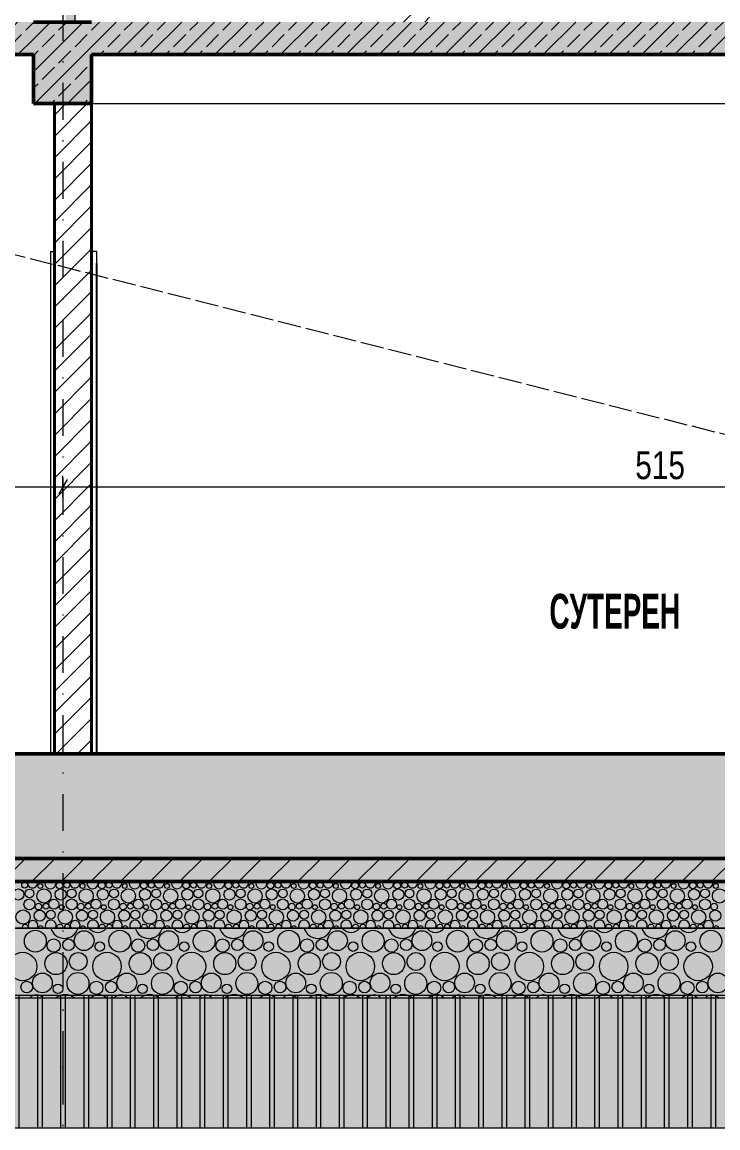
# Model space of a CAD drawing. Header units: millimetres. Extents: x -440 to 2671, y 0 to 297.
# Drawn here: x 164.4 to 224.3, y 64.1 to 159.3 of the extents above; entities that cross this region are included whole.
import ezdxf

# ---------------------------------------------------------------- set-up
doc = ezdxf.new("R2010")
doc.units = ezdxf.units.MM
doc.header["$MEASUREMENT"] = 0
doc.linetypes.add('- Осеви линии', pattern=[6.702778, 3.175, -1.763889, 0, -1.763889])
doc.linetypes.add('- Скирити линии', pattern=[2.45, 2, -0.45])
for name, color, linetype, lineweight, true_color in [('1', 7, 'Continuous', 13, 0x2b2b2b), ('104', 7, 'Continuous', 15, 0x3e3e3e), ('161', 7, 'Continuous', 15, 0x6a6a6a), ('168', 7, 'Continuous', 15, 0x5e5e5e), ('184', 7, 'Continuous', 0, 0xe8e8e8), ('19', 7, 'Continuous', 0, 0xe4e4e4), ('29', 7, 'Continuous', 50, 0x111111), ('4', 7, 'Continuous', 20, 0x3e3e3e), ('61', 7, 'Continuous', 20, 0x6a6a6a), ('65', 7, 'Continuous', 20, 0x4e4e4e), ('84', 7, 'Continuous', 20, 0x3e3e3e), ('85', 7, 'Continuous', 20, 0x404040), ('87', 7, 'Continuous', 20, 0x6a6a6a), ('88', 7, 'Continuous', 20, 0x5e5e5e)]:
    doc.layers.add(name, color=color, linetype=linetype, lineweight=lineweight, true_color=true_color)
for name, color, linetype, lineweight in [('101', 253, 'Continuous', 15), ('102', 254, 'Continuous', 15), ('164', 255, 'Continuous', 15), ('18', 9, 'Continuous', 15), ('21', 7, 'Continuous', 50), ('27', 7, 'Continuous', 40), ('7', 7, 'Continuous', 25)]:
    doc.layers.add(name, color=color, linetype=linetype, lineweight=lineweight)
doc.styles.add('GENERATED_STYLE_6', font='GOTHIC.TTF')
doc.styles.add('GENERATED_STYLE_7', font='GOTHICB.TTF')
pattern_1 = [(45, (-1043.7373, 159.275), (-1.4142136, 1.4142136), []), (45, (-1044.4444, 159.9821), (-1.4142136, 1.4142136), [1.5, -0.5])]
pattern_2 = [(45, (-1043.7373, 159.275), (-0.9192388, 0.9192388), [])]

# ---------------------------------------------------------------- blocks, each defined once
blk = doc.blocks.new('*X2')
at = {"layer": '101', "color": 253, "linetype": 'Continuous', "lineweight": 15}
for centre, radius in [((164.615, 84.978), 0.251), ((165.963, 84.901), 0.207), ((167.614, 84.942), 0.286), ((168.252, 84.978), 0.251), ((169.6, 84.901), 0.207), ((171.251, 84.942), 0.286), ((171.889, 84.978), 0.251), ((173.237, 84.901), 0.207), ((174.888, 84.942), 0.286), ((175.526, 84.978), 0.251), ((176.874, 84.901), 0.207), ((178.525, 84.942), 0.286), ((179.164, 84.978), 0.251), ((180.511, 84.901), 0.207), ((182.162, 84.942), 0.286), ((182.801, 84.978), 0.251), ((184.148, 84.901), 0.207), ((185.799, 84.942), 0.286), ((186.438, 84.978), 0.251), ((187.785, 84.901), 0.207), ((189.436, 84.942), 0.286), ((190.075, 84.978), 0.251), ((191.422, 84.901), 0.207), ((193.074, 84.942), 0.286), ((193.712, 84.978), 0.251), ((195.059, 84.901), 0.207), ((196.711, 84.942), 0.286), ((197.349, 84.978), 0.251), ((198.696, 84.901), 0.207), ((200.348, 84.942), 0.286), ((200.986, 84.978), 0.251), ((202.333, 84.901), 0.207), ((203.985, 84.942), 0.286), ((204.623, 84.978), 0.251), ((205.971, 84.901), 0.207), ((207.622, 84.942), 0.286), ((208.26, 84.978), 0.251), ((209.608, 84.901), 0.207), ((211.259, 84.942), 0.286), ((211.897, 84.978), 0.251), ((213.245, 84.901), 0.207), ((214.896, 84.942), 0.286), ((215.534, 84.978), 0.251), ((216.882, 84.901), 0.207), ((218.533, 84.942), 0.286), ((219.171, 84.978), 0.251), ((220.519, 84.901), 0.207), ((222.17, 84.942), 0.286), ((222.808, 84.978), 0.251), ((224.156, 84.901), 0.207), ((164.074, 84.169), 0.477), ((165.024, 83.314), 0.473), ((165.034, 84.257), 0.384), ((166.275, 84.044), 0.612), ((167.711, 84.169), 0.477), ((168.661, 83.314), 0.473), ((168.671, 84.257), 0.384), ((169.912, 84.044), 0.612), ((171.348, 84.169), 0.477), ((172.298, 83.314), 0.473), ((172.308, 84.257), 0.384), ((173.549, 84.044), 0.612), ((174.985, 84.169), 0.477), ((175.935, 83.314), 0.473), ((175.945, 84.257), 0.384), ((177.186, 84.044), 0.612), ((178.622, 84.169), 0.477), ((179.572, 83.314), 0.473), ((179.582, 84.257), 0.384), ((180.823, 84.044), 0.612), ((182.259, 84.169), 0.477), ((183.209, 83.314), 0.473), ((183.219, 84.257), 0.384), ((184.46, 84.044), 0.612), ((185.896, 84.169), 0.477), ((186.846, 83.314), 0.473), ((186.856, 84.257), 0.384), ((188.097, 84.044), 0.612), ((189.533, 84.169), 0.477), ((190.483, 83.314), 0.473), ((190.493, 84.257), 0.384), ((191.735, 84.044), 0.612), ((193.17, 84.169), 0.477), ((194.12, 83.314), 0.473), ((194.131, 84.257), 0.384), ((195.372, 84.044), 0.612), ((196.807, 84.169), 0.477), ((197.757, 83.314), 0.473), ((197.768, 84.257), 0.384), ((199.009, 84.044), 0.612), ((200.444, 84.169), 0.477), ((201.394, 83.314), 0.473), ((201.405, 84.257), 0.384), ((202.646, 84.044), 0.612), ((204.081, 84.169), 0.477), ((205.032, 83.314), 0.473), ((205.042, 84.257), 0.384), ((206.283, 84.044), 0.612), ((207.718, 84.169), 0.477), ((208.669, 83.314), 0.473), ((208.679, 84.257), 0.384), ((209.92, 84.044), 0.612), ((211.356, 84.169), 0.477), ((212.306, 83.314), 0.473), ((212.316, 84.257), 0.384), ((213.557, 84.044), 0.612), ((214.993, 84.169), 0.477), ((215.943, 83.314), 0.473), ((215.953, 84.257), 0.384), ((217.194, 84.044), 0.612), ((218.63, 84.169), 0.477), ((219.58, 83.314), 0.473), ((219.59, 84.257), 0.384), ((220.831, 84.044), 0.612), ((222.267, 84.169), 0.477), ((223.217, 83.314), 0.473), ((223.227, 84.257), 0.384), ((224.468, 84.044), 0.612), ((164.475, 82.224), 0.612), ((165.911, 82.349), 0.477), ((165.814, 83.122), 0.286), ((166.452, 83.158), 0.251), ((167.126, 83.335), 0.426), ((168.112, 82.224), 0.612), ((167.8, 83.081), 0.207), ((169.548, 82.349), 0.477), ((169.451, 83.122), 0.286), ((170.089, 83.158), 0.251), ((170.763, 83.335), 0.426), ((171.749, 82.224), 0.612), ((171.437, 83.081), 0.207), ((173.185, 82.349), 0.477), ((173.088, 83.122), 0.286), ((173.726, 83.158), 0.251), ((174.4, 83.335), 0.426), ((175.386, 82.224), 0.612), ((175.074, 83.081), 0.207), ((176.822, 82.349), 0.477), ((176.725, 83.122), 0.286), ((177.364, 83.158), 0.251), ((178.037, 83.335), 0.426), ((179.023, 82.224), 0.612), ((178.711, 83.081), 0.207), ((180.459, 82.349), 0.477), ((180.362, 83.122), 0.286), ((181.001, 83.158), 0.251), ((181.674, 83.335), 0.426), ((182.66, 82.224), 0.612), ((182.348, 83.081), 0.207), ((184.096, 82.349), 0.477), ((183.999, 83.122), 0.286), ((184.638, 83.158), 0.251), ((185.311, 83.335), 0.426), ((186.297, 82.224), 0.612), ((185.985, 83.081), 0.207), ((187.733, 82.349), 0.477), ((187.636, 83.122), 0.286), ((188.275, 83.158), 0.251), ((188.948, 83.335), 0.426), ((189.935, 82.224), 0.612), ((189.622, 83.081), 0.207), ((191.37, 82.349), 0.477), ((191.274, 83.122), 0.286), ((191.912, 83.158), 0.251), ((192.586, 83.335), 0.426), ((193.572, 82.224), 0.612), ((193.259, 83.081), 0.207), ((195.007, 82.349), 0.477), ((194.911, 83.122), 0.286), ((195.549, 83.158), 0.251), ((196.223, 83.335), 0.426), ((197.209, 82.224), 0.612), ((196.896, 83.081), 0.207), ((198.644, 82.349), 0.477), ((198.548, 83.122), 0.286), ((199.186, 83.158), 0.251), ((199.86, 83.335), 0.426), ((200.846, 82.224), 0.612), ((200.533, 83.081), 0.207), ((202.281, 82.349), 0.477), ((202.185, 83.122), 0.286), ((202.823, 83.158), 0.251), ((203.497, 83.335), 0.426), ((204.483, 82.224), 0.612), ((204.171, 83.081), 0.207), ((205.918, 82.349), 0.477), ((205.822, 83.122), 0.286), ((206.46, 83.158), 0.251), ((207.134, 83.335), 0.426), ((208.12, 82.224), 0.612), ((207.808, 83.081), 0.207), ((209.556, 82.349), 0.477), ((209.459, 83.122), 0.286), ((210.097, 83.158), 0.251), ((210.771, 83.335), 0.426), ((211.757, 82.224), 0.612), ((211.445, 83.081), 0.207), ((213.193, 82.349), 0.477), ((213.096, 83.122), 0.286), ((213.734, 83.158), 0.251), ((214.408, 83.335), 0.426), ((215.394, 82.224), 0.612), ((215.082, 83.081), 0.207), ((216.83, 82.349), 0.477), ((216.733, 83.122), 0.286), ((217.371, 83.158), 0.251), ((218.045, 83.335), 0.426), ((219.031, 82.224), 0.612), ((218.719, 83.081), 0.207), ((220.467, 82.349), 0.477), ((220.37, 83.122), 0.286), ((221.008, 83.158), 0.251), ((221.682, 83.335), 0.426), ((222.668, 82.224), 0.612), ((222.356, 83.081), 0.207), ((224.104, 82.349), 0.477), ((224.007, 83.122), 0.286), ((166.871, 82.437), 0.384), ((170.508, 82.437), 0.384), ((174.145, 82.437), 0.384), ((177.782, 82.437), 0.384), ((181.419, 82.437), 0.384), ((185.056, 82.437), 0.384), ((188.693, 82.437), 0.384), ((192.331, 82.437), 0.384), ((195.968, 82.437), 0.384), ((199.605, 82.437), 0.384), ((203.242, 82.437), 0.384), ((206.879, 82.437), 0.384), ((210.516, 82.437), 0.384), ((214.153, 82.437), 0.384), ((217.79, 82.437), 0.384), ((221.427, 82.437), 0.384)]:
    blk.add_circle(centre, radius, dxfattribs=at)
for centre, radius, start, end in [((164.438, 85.864), 0.612, 254.33377, 285.66623), ((165.289, 85.155), 0.426, 163.6472, 16.3528), ((166.824, 85.134), 0.473, 162.59898, 17.40102), ((168.075, 85.864), 0.612, 254.33377, 285.66623), ((168.926, 85.155), 0.426, 163.6472, 16.3528), ((170.461, 85.134), 0.473, 162.59898, 17.40102), ((171.712, 85.864), 0.612, 254.33377, 285.66623), ((172.563, 85.155), 0.426, 163.6472, 16.3528), ((174.098, 85.134), 0.473, 162.59898, 17.40102), ((175.349, 85.864), 0.612, 254.33377, 285.66623), ((176.2, 85.155), 0.426, 163.6472, 16.3528), ((177.735, 85.134), 0.473, 162.59898, 17.40102), ((178.986, 85.864), 0.612, 254.33377, 285.66623), ((179.837, 85.155), 0.426, 163.6472, 16.3528), ((181.372, 85.134), 0.473, 162.59898, 17.40102), ((182.623, 85.864), 0.612, 254.33377, 285.66623), ((183.474, 85.155), 0.426, 163.6472, 16.3528), ((185.009, 85.134), 0.473, 162.59898, 17.40102), ((186.26, 85.864), 0.612, 254.33377, 285.66623), ((187.111, 85.155), 0.426, 163.6472, 16.3528), ((188.646, 85.134), 0.473, 162.59898, 17.40102), ((189.897, 85.864), 0.612, 254.33377, 285.66623), ((190.748, 85.155), 0.426, 163.6472, 16.3528), ((192.283, 85.134), 0.473, 162.59898, 17.40102), ((193.535, 85.864), 0.612, 254.33377, 285.66623), ((194.386, 85.155), 0.426, 163.6472, 16.3528), ((195.92, 85.134), 0.473, 162.59898, 17.40102), ((197.172, 85.864), 0.612, 254.33377, 285.66623), ((198.023, 85.155), 0.426, 163.6472, 16.3528), ((199.557, 85.134), 0.473, 162.59898, 17.40102), ((200.809, 85.864), 0.612, 254.33377, 285.66623), ((201.66, 85.155), 0.426, 163.6472, 16.3528), ((203.194, 85.134), 0.473, 162.59898, 17.40102), ((204.446, 85.864), 0.612, 254.33377, 285.66623), ((205.297, 85.155), 0.426, 163.6472, 16.3528), ((206.832, 85.134), 0.473, 162.59898, 17.40102), ((208.083, 85.864), 0.612, 254.33377, 285.66623), ((208.934, 85.155), 0.426, 163.6472, 16.3528), ((210.469, 85.134), 0.473, 162.59898, 17.40102), ((211.72, 85.864), 0.612, 254.33377, 285.66623), ((212.571, 85.155), 0.426, 163.6472, 16.3528), ((214.106, 85.134), 0.473, 162.59898, 17.40102), ((215.357, 85.864), 0.612, 254.33377, 285.66623), ((216.208, 85.155), 0.426, 163.6472, 16.3528), ((217.743, 85.134), 0.473, 162.59898, 17.40102), ((218.994, 85.864), 0.612, 254.33377, 285.66623), ((219.845, 85.155), 0.426, 163.6472, 16.3528), ((221.38, 85.134), 0.473, 162.59898, 17.40102), ((222.631, 85.864), 0.612, 254.33377, 285.66623), ((223.482, 85.155), 0.426, 163.6472, 16.3528), ((165.326, 81.515), 0.426, 325.62131, 214.37869), ((166.861, 81.494), 0.473, 332.4801, 207.5199), ((168.963, 81.515), 0.426, 325.62131, 214.37869), ((170.498, 81.494), 0.473, 332.4801, 207.5199), ((172.6, 81.515), 0.426, 325.62131, 214.37869), ((174.135, 81.494), 0.473, 332.4801, 207.5199), ((176.237, 81.515), 0.426, 325.62131, 214.37869), ((177.772, 81.494), 0.473, 332.4801, 207.5199), ((179.874, 81.515), 0.426, 325.62131, 214.37869), ((181.409, 81.494), 0.473, 332.4801, 207.5199), ((183.511, 81.515), 0.426, 325.62131, 214.37869), ((185.046, 81.494), 0.473, 332.4801, 207.5199), ((187.148, 81.515), 0.426, 325.62131, 214.37869), ((188.683, 81.494), 0.473, 332.4801, 207.5199), ((190.786, 81.515), 0.426, 325.62131, 214.37869), ((192.32, 81.494), 0.473, 332.4801, 207.5199), ((194.423, 81.515), 0.426, 325.62131, 214.37869), ((195.957, 81.494), 0.473, 332.4801, 207.5199), ((198.06, 81.515), 0.426, 325.62131, 214.37869), ((199.594, 81.494), 0.473, 332.4801, 207.5199), ((201.697, 81.515), 0.426, 325.62131, 214.37869), ((203.232, 81.494), 0.473, 332.4801, 207.5199), ((205.334, 81.515), 0.426, 325.62131, 214.37869), ((206.869, 81.494), 0.473, 332.4801, 207.5199), ((208.971, 81.515), 0.426, 325.62131, 214.37869), ((210.506, 81.494), 0.473, 332.4801, 207.5199), ((212.608, 81.515), 0.426, 325.62131, 214.37869), ((214.143, 81.494), 0.473, 332.4801, 207.5199), ((216.245, 81.515), 0.426, 325.62131, 214.37869), ((217.78, 81.494), 0.473, 332.4801, 207.5199), ((219.882, 81.515), 0.426, 325.62131, 214.37869), ((221.417, 81.494), 0.473, 332.4801, 207.5199), ((223.519, 81.515), 0.426, 325.62131, 214.37869), ((164.652, 81.338), 0.251, 345.45425, 194.54575), ((166, 81.261), 0.207, 3.86586, 176.13414), ((167.651, 81.303), 0.286, 354.47725, 185.52275), ((168.289, 81.338), 0.251, 345.45425, 194.54575), ((169.637, 81.261), 0.207, 3.86586, 176.13414), ((171.288, 81.303), 0.286, 354.47725, 185.52275), ((171.926, 81.338), 0.251, 345.45425, 194.54575), ((173.274, 81.261), 0.207, 3.86586, 176.13414), ((174.925, 81.303), 0.286, 354.47725, 185.52275), ((175.564, 81.338), 0.251, 345.45425, 194.54575), ((176.911, 81.261), 0.207, 3.86586, 176.13414), ((178.562, 81.303), 0.286, 354.47725, 185.52275), ((179.201, 81.338), 0.251, 345.45425, 194.54575), ((180.548, 81.261), 0.207, 3.86586, 176.13414), ((182.199, 81.303), 0.286, 354.47725, 185.52275), ((182.838, 81.338), 0.251, 345.45425, 194.54575), ((184.185, 81.261), 0.207, 3.86586, 176.13414), ((185.836, 81.303), 0.286, 354.47725, 185.52275), ((186.475, 81.338), 0.251, 345.45425, 194.54575), ((187.822, 81.261), 0.207, 3.86586, 176.13414), ((189.474, 81.303), 0.286, 354.47725, 185.52275), ((190.112, 81.338), 0.251, 345.45425, 194.54575), ((191.459, 81.261), 0.207, 3.86586, 176.13414), ((193.111, 81.303), 0.286, 354.47725, 185.52275), ((193.749, 81.338), 0.251, 345.45425, 194.54575), ((195.096, 81.261), 0.207, 3.86586, 176.13414), ((196.748, 81.303), 0.286, 354.47725, 185.52275), ((197.386, 81.338), 0.251, 345.45425, 194.54575), ((198.733, 81.261), 0.207, 3.86586, 176.13414), ((200.385, 81.303), 0.286, 354.47725, 185.52275), ((201.023, 81.338), 0.251, 345.45425, 194.54575), ((202.371, 81.261), 0.207, 3.86586, 176.13414), ((204.022, 81.303), 0.286, 354.47725, 185.52275), ((204.66, 81.338), 0.251, 345.45425, 194.54575), ((206.008, 81.261), 0.207, 3.86586, 176.13414), ((207.659, 81.303), 0.286, 354.47725, 185.52275), ((208.297, 81.338), 0.251, 345.45425, 194.54575), ((209.645, 81.261), 0.207, 3.86586, 176.13414), ((211.296, 81.303), 0.286, 354.47725, 185.52275), ((211.934, 81.338), 0.251, 345.45425, 194.54575), ((213.282, 81.261), 0.207, 3.86586, 176.13414), ((214.933, 81.303), 0.286, 354.47725, 185.52275), ((215.571, 81.338), 0.251, 345.45425, 194.54575), ((216.919, 81.261), 0.207, 3.86586, 176.13414), ((218.57, 81.303), 0.286, 354.47725, 185.52275), ((219.208, 81.338), 0.251, 345.45425, 194.54575), ((220.556, 81.261), 0.207, 3.86586, 176.13414), ((222.207, 81.303), 0.286, 354.47725, 185.52275), ((222.845, 81.338), 0.251, 345.45425, 194.54575), ((224.193, 81.261), 0.207, 3.86586, 176.13414)]:
    blk.add_arc(centre, radius, start, end, dxfattribs=at)
blk = doc.blocks.new('*X3')
at = {"layer": '101', "color": 253, "linetype": 'Continuous', "lineweight": 15}
for centre, radius in [((165.534, 80.151), 0.946), ((169.738, 80.194), 0.851), ((172.808, 80.151), 0.946), ((177.013, 80.194), 0.851), ((180.082, 80.151), 0.946), ((184.287, 80.194), 0.851), ((187.356, 80.151), 0.946), ((191.561, 80.194), 0.851), ((194.63, 80.151), 0.946), ((198.835, 80.194), 0.851), ((201.905, 80.151), 0.946), ((206.109, 80.194), 0.851), ((209.179, 80.151), 0.946), ((213.383, 80.194), 0.851), ((216.453, 80.151), 0.946), ((220.658, 80.194), 0.851), ((223.727, 80.151), 0.946), ((167.114, 79.768), 0.572), ((168.391, 79.839), 0.501), ((171.086, 79.686), 0.414), ((174.389, 79.768), 0.572), ((175.665, 79.839), 0.501), ((178.36, 79.686), 0.414), ((181.663, 79.768), 0.572), ((182.939, 79.839), 0.501), ((185.634, 79.686), 0.414), ((188.937, 79.768), 0.572), ((190.213, 79.839), 0.501), ((192.908, 79.686), 0.414), ((196.211, 79.768), 0.572), ((197.488, 79.839), 0.501), ((200.183, 79.686), 0.414), ((203.485, 79.768), 0.572), ((204.762, 79.839), 0.501), ((207.457, 79.686), 0.414), ((210.759, 79.768), 0.572), ((212.036, 79.839), 0.501), ((214.731, 79.686), 0.414), ((218.034, 79.768), 0.572), ((219.31, 79.839), 0.501), ((222.005, 79.686), 0.414), ((164.436, 77.972), 1.224), ((167.308, 78.222), 0.954), ((169.228, 78.398), 0.767), ((171.711, 77.972), 1.224), ((174.582, 78.222), 0.954), ((176.503, 78.398), 0.767), ((178.985, 77.972), 1.224), ((181.856, 78.222), 0.954), ((183.777, 78.398), 0.767), ((186.259, 77.972), 1.224), ((189.13, 78.222), 0.954), ((191.051, 78.398), 0.767), ((193.533, 77.972), 1.224), ((196.404, 78.222), 0.954), ((198.325, 78.398), 0.767), ((200.807, 77.972), 1.224), ((203.678, 78.222), 0.954), ((205.599, 78.398), 0.767), ((208.081, 77.972), 1.224), ((210.953, 78.222), 0.954), ((212.873, 78.398), 0.767), ((215.355, 77.972), 1.224), ((218.227, 78.222), 0.954), ((220.147, 78.398), 0.767), ((222.63, 77.972), 1.224), ((166.138, 76.554), 0.851), ((169.208, 76.511), 0.946), ((173.413, 76.554), 0.851), ((176.482, 76.511), 0.946), ((180.687, 76.554), 0.851), ((183.756, 76.511), 0.946), ((187.961, 76.554), 0.851), ((191.03, 76.511), 0.946), ((195.235, 76.554), 0.851), ((198.305, 76.511), 0.946), ((202.509, 76.554), 0.851), ((205.579, 76.511), 0.946), ((209.783, 76.554), 0.851), ((212.853, 76.511), 0.946), ((217.058, 76.554), 0.851), ((220.127, 76.511), 0.946), ((224.332, 76.554), 0.851), ((164.791, 76.199), 0.501), ((167.486, 76.046), 0.414), ((170.789, 76.129), 0.572), ((172.065, 76.199), 0.501), ((174.76, 76.046), 0.414), ((178.063, 76.129), 0.572), ((179.339, 76.199), 0.501), ((182.034, 76.046), 0.414), ((185.337, 76.129), 0.572), ((186.613, 76.199), 0.501), ((189.308, 76.046), 0.414), ((192.611, 76.129), 0.572), ((193.888, 76.199), 0.501), ((196.583, 76.046), 0.414), ((199.885, 76.129), 0.572), ((201.162, 76.199), 0.501), ((203.857, 76.046), 0.414), ((207.159, 76.129), 0.572), ((208.436, 76.199), 0.501), ((211.131, 76.046), 0.414), ((214.434, 76.129), 0.572), ((215.71, 76.199), 0.501), ((218.405, 76.046), 0.414), ((221.708, 76.129), 0.572), ((222.984, 76.199), 0.501)]:
    blk.add_circle(centre, radius, dxfattribs=at)
for centre, radius, start, end in [((168.036, 81.612), 1.224, 195.99442, 344.00558), ((170.908, 81.861), 0.954, 217.9292, 322.0708), ((175.311, 81.612), 1.224, 195.99442, 344.00558), ((178.182, 81.861), 0.954, 217.9292, 322.0708), ((182.585, 81.612), 1.224, 195.99442, 344.00558), ((185.456, 81.861), 0.954, 217.9292, 322.0708), ((189.859, 81.612), 1.224, 195.99442, 344.00558), ((192.73, 81.861), 0.954, 217.9292, 322.0708), ((197.133, 81.612), 1.224, 195.99442, 344.00558), ((200.004, 81.861), 0.954, 217.9292, 322.0708), ((204.407, 81.612), 1.224, 195.99442, 344.00558), ((207.278, 81.861), 0.954, 217.9292, 322.0708), ((211.681, 81.612), 1.224, 195.99442, 344.00558), ((214.553, 81.861), 0.954, 217.9292, 322.0708), ((218.955, 81.612), 1.224, 195.99442, 344.00558), ((221.827, 81.861), 0.954, 217.9292, 322.0708), ((165.628, 74.758), 0.767, 42.37311, 137.62689), ((168.111, 74.332), 1.224, 50.34184, 129.65816), ((170.982, 74.582), 0.954, 46.61075, 133.38925), ((172.903, 74.758), 0.767, 42.37311, 137.62689), ((175.385, 74.332), 1.224, 50.34184, 129.65816), ((178.256, 74.582), 0.954, 46.61075, 133.38925), ((180.177, 74.758), 0.767, 42.37311, 137.62689), ((182.659, 74.332), 1.224, 50.34184, 129.65816), ((185.53, 74.582), 0.954, 46.61075, 133.38925), ((187.451, 74.758), 0.767, 42.37311, 137.62689), ((189.933, 74.332), 1.224, 50.34184, 129.65816), ((192.804, 74.582), 0.954, 46.61075, 133.38925), ((194.725, 74.758), 0.767, 42.37311, 137.62689), ((197.207, 74.332), 1.224, 50.34184, 129.65816), ((200.078, 74.582), 0.954, 46.61075, 133.38925), ((201.999, 74.758), 0.767, 42.37311, 137.62689), ((204.481, 74.332), 1.224, 50.34184, 129.65816), ((207.353, 74.582), 0.954, 46.61075, 133.38925), ((209.273, 74.758), 0.767, 42.37311, 137.62689), ((211.755, 74.332), 1.224, 50.34184, 129.65816), ((214.627, 74.582), 0.954, 46.61075, 133.38925), ((216.547, 74.758), 0.767, 42.37311, 137.62689), ((219.03, 74.332), 1.224, 50.34184, 129.65816), ((221.901, 74.582), 0.954, 46.61075, 133.38925), ((223.822, 74.758), 0.767, 42.37311, 137.62689)]:
    blk.add_arc(centre, radius, start, end, dxfattribs=at)

msp = doc.modelspace()

# ---------------------------------------------------------------- hatches: boundary and pattern name
at = {"layer": '1', "linetype": 'Continuous', "lineweight": 13, "true_color": 0x2b2b2b}
h = msp.add_hatch(dxfattribs=at)
h.set_pattern_fill('1_СТОМАНОБЕТОН_0001', color=250, style=0, pattern_type=2)
h.set_pattern_definition(pattern_1)
h.paths.add_polyline_path([(165.372, 156.475), (165.372, 159.275), (155.138, 159.275), (155.138, 156.475)])
h = msp.add_hatch(dxfattribs=at)
h.set_pattern_fill('1_СТОМАНОБЕТОН_0001', color=250, style=0, pattern_type=2)
h.set_pattern_definition(pattern_1)
h.paths.add_polyline_path([(165.372, 152.275), (170.372, 152.275), (170.372, 159.275), (165.372, 159.275)])
h = msp.add_hatch(dxfattribs=at)
h.set_pattern_fill('1_СТОМАНОБЕТОН_0001', color=250, style=0, pattern_type=2)
h.set_pattern_definition(pattern_1)
h.paths.add_polyline_path([(170.372, 159.275), (170.372, 156.475), (268.401, 156.475), (268.401, 159.275)])
h = msp.add_hatch(dxfattribs=at)
h.set_pattern_fill('1_СТОМАНОБЕТОН_0001', color=250, style=0, pattern_type=2)
h.set_pattern_definition(pattern_1)
h.paths.add_polyline_path([(333.42, 87.275), (333.42, 96.275), (93.419, 96.275), (93.419, 87.275)])
at = {"layer": '102', "linetype": 'Continuous', "lineweight": 15}
for points in [[(41.424, 64.075), (387.57, 64.075), (387.57, 80.433), (335.689, 94.015), (335.584, 75.475), (82.184, 75.475), (82.184, 86.275), (82.184, 96.275), (71.699, 153.34), (41.424, 153.34)], [(91.584, 87.275), (91.584, 85.275), (335.584, 85.275), (335.584, 87.275)]]:
    msp.add_hatch(color=254, dxfattribs=at).paths.add_polyline_path(points)
at = {"layer": '104', "linetype": 'Continuous', "lineweight": 15, "true_color": 0x3e3e3e}
h = msp.add_hatch(dxfattribs=at)
h.set_pattern_fill('MASONRY_BLOCK_0001', color=250, style=0, pattern_type=2)
h.set_pattern_definition([(45, (-1043.7373, 159.275), (-1.2727922, 1.2727922), [])])
h.paths.add_polyline_path([(91.584, 87.275), (91.584, 85.275), (335.584, 85.275), (335.584, 87.275)])
at = {"layer": '161', "linetype": 'Continuous', "lineweight": 15, "true_color": 0x6a6a6a}
h = msp.add_hatch(dxfattribs=at)
h.set_pattern_fill('DOUBLE_1_1_0001', color=251, style=0, pattern_type=2)
h.set_pattern_definition([(90, (236.1403, 95.2958), (-2, 0), []), (90, (235.7403, 95.2958), (-2, 0), [])])
h.paths.add_polyline_path([(41.424, 64.075), (387.57, 64.075), (387.57, 80.433), (335.689, 94.015), (335.584, 75.475), (82.184, 75.475), (82.184, 86.275), (82.184, 96.275), (71.699, 153.34), (41.424, 153.34)])
at = {"layer": '168', "linetype": 'Continuous', "lineweight": 15, "true_color": 0x5e5e5e}
h = msp.add_hatch(dxfattribs=at)
h.set_pattern_fill('COMMON_BRICK_0001', color=251, style=0, pattern_type=2)
h.set_pattern_definition(pattern_2)
h.paths.add_polyline_path([(196.301, 159.275), (199.501, 159.275), (199.501, 214.475), (196.301, 214.475)])
h = msp.add_hatch(dxfattribs=at)
h.set_pattern_fill('COMMON_BRICK_0001', color=251, style=0, pattern_type=2)
h.set_pattern_definition(pattern_2)
h.paths.add_polyline_path([(170.373, 156.475), (170.372, 152.275), (167.173, 152.275), (167.173, 96.275), (170.373, 96.275)])
at = {"layer": '18', "linetype": 'Continuous', "lineweight": 15}
for points in [[(165.372, 156.475), (165.372, 159.275), (155.138, 159.275), (155.138, 156.475)], [(165.372, 152.275), (170.372, 152.275), (170.372, 159.275), (165.372, 159.275)], [(170.372, 159.275), (170.372, 156.475), (268.401, 156.475), (268.401, 159.275)], [(333.42, 87.275), (333.42, 96.275), (93.419, 96.275), (93.419, 87.275)]]:
    msp.add_hatch(color=9, dxfattribs=at).paths.add_polyline_path(points)
at = {"layer": '184', "linetype": 'Continuous', "lineweight": 0, "true_color": 0xe8e8e8}
msp.add_hatch(color=254, dxfattribs=at).paths.add_polyline_path([(168.133, 159.275), (168.933, 159.275), (168.933, 200.875), (168.133, 200.875)])
at = {"layer": '19', "linetype": 'Continuous', "lineweight": 0, "true_color": 0xe4e4e4}
for points in [[(82.184, 81.275), (335.584, 81.275), (335.584, 85.275), (82.184, 85.275)], [(82.184, 75.275), (335.584, 75.275), (335.584, 81.275), (82.184, 81.275)]]:
    msp.add_hatch(color=254, dxfattribs=at).paths.add_polyline_path(points)

# ---------------------------------------------------------------- linework, layer by layer
at = {"layer": '101', "color": 253, "linetype": 'Continuous', "lineweight": 15}
for p, q in [((166.833, 139.515), (166.833, 96.275)), ((166.833, 139.515), (167.173, 139.515)), ((170.413, 139.515), (170.413, 96.275)), ((170.793, 139.515), (170.413, 139.515)), ((170.793, 139.515), (170.793, 96.275)), ((170.82, 139.515), (170.793, 139.515)), ((170.819, 96.275), (170.82, 139.515)), ((170.794, 96.275), (170.794, 138.515)), ((170.794, 138.515), (170.819, 138.515)), ((170.819, 138.515), (170.819, 96.275))]:
    msp.add_line(p, q, dxfattribs=at)
at = {"layer": '101', "color": 253, "linetype": 'Continuous', "lineweight": 15, "flags": 128}
msp.add_lwpolyline([(168.933, 200.875), (168.933, 200.555), (168.933, 159.275)], dxfattribs=at)
msp.add_lwpolyline([(82.184, 75.275), (335.584, 75.275), (335.584, 81.275), (82.184, 81.275)], close=True, dxfattribs=at)
at = {"layer": '104', "color": 250, "linetype": 'Continuous', "lineweight": 15, "true_color": 0x3e3e3e, "flags": 128}
for points in [[(387.57, 64.075), (387.57, 80.433), (335.689, 94.015), (335.584, 75.475), (82.184, 75.475), (82.184, 86.275), (82.184, 96.275), (71.699, 153.34), (41.424, 153.34)], [(41.424, 64.075), (387.57, 64.075)]]:
    msp.add_lwpolyline(points, dxfattribs=at)
at = {"layer": '164', "color": 255, "linetype": 'Continuous', "lineweight": 15}
for p, q in [((170.468, 156.475), (170.468, 152.275)), ((170.468, 152.275), (170.381, 152.275)), ((170.468, 152.275), (268.401, 152.275))]:
    msp.add_line(p, q, dxfattribs=at)
at = {"layer": '21', "color": 7, "linetype": 'Continuous', "lineweight": 50, "flags": 128}
msp.add_lwpolyline([(91.584, 87.275), (335.584, 87.275), (335.584, 85.275), (91.584, 85.275)], close=True, dxfattribs=at)
at = {"layer": '27', "color": 7, "linetype": 'Continuous', "lineweight": 40}
for p, q in [((170.373, 156.475), (170.373, 96.275)), ((167.173, 152.275), (167.173, 96.275))]:
    msp.add_line(p, q, dxfattribs=at)
at = {"layer": '29', "linetype": 'Continuous', "lineweight": 50}
for p, q in [((165.372, 156.475), (155.138, 156.475)), ((165.372, 156.475), (165.372, 152.275)), ((170.373, 156.475), (170.372, 156.475)), ((170.372, 156.475), (170.372, 152.275)), ((268.401, 156.475), (170.373, 156.475)), ((167.173, 152.275), (165.372, 152.275)), ((170.372, 152.275), (167.173, 152.275)), ((167.173, 96.275), (98.419, 96.275)), ((170.373, 96.275), (167.173, 96.275)), ((328.42, 96.275), (170.373, 96.275)), ((333.42, 87.275), (93.419, 87.275))]:
    msp.add_line(p, q, dxfattribs=at)
at = {"layer": '29', "color": 250, "linetype": 'Continuous', "lineweight": 50, "true_color": 0x111111, "flags": 128}
msp.add_lwpolyline([(170.372, 159.275), (168.933, 159.275), (168.133, 159.275), (165.372, 159.275)], dxfattribs=at)
at = {"layer": '4', "color": 250, "linetype": '- Осеви линии', "lineweight": 20, "true_color": 0x3e3e3e}
for p, q in [((167.913, 249.275), (167.913, 69.275)), ((167.913, 249.275), (167.913, 69.275)), ((167.913, 249.275), (167.913, 69.275)), ((167.913, 69.275), (167.913, 64.075)), ((167.913, 69.275), (167.913, 64.075)), ((167.913, 69.275), (167.913, 64.075))]:
    msp.add_line(p, q, dxfattribs=at)
msp.add_point((167.913, 69.275), dxfattribs=at)
msp.add_point((167.913, 69.275), dxfattribs=at)
msp.add_point((167.913, 69.275), dxfattribs=at)
msp.add_point((167.913, 69.275), dxfattribs=at)
msp.add_point((167.913, 69.275), dxfattribs=at)
msp.add_point((167.913, 69.275), dxfattribs=at)
at = {"layer": '61', "color": 251, "linetype": '- Скирити линии', "lineweight": 20, "true_color": 0x6a6a6a, "flags": 128}
msp.add_lwpolyline([(98.584, 155.775), (333.584, 96.275)], dxfattribs=at)
at = {"layer": '84', "color": 250, "linetype": 'Continuous', "lineweight": 20, "true_color": 0x3e3e3e, "flags": 128}
msp.add_lwpolyline([(82.184, 81.275), (335.584, 81.275), (335.584, 85.275), (82.184, 85.275)], close=True, dxfattribs=at)
at = {"layer": '85', "linetype": 'Continuous', "lineweight": 20}
for p, q in [((167.913, 118.337), (167.913, 120.212)), ((95.919, 119.275), (167.913, 119.275)), ((168.273, 119.9), (167.552, 118.65)), ((167.913, 119.275), (270.913, 119.275))]:
    msp.add_line(p, q, dxfattribs=at)
at = {"layer": '87', "color": 251, "linetype": 'Continuous', "lineweight": 20, "true_color": 0x6a6a6a}
msp.add_line((170.381, 156.475), (170.381, 152.275), dxfattribs=at)
at = {"layer": '88', "color": 251, "linetype": 'Continuous', "lineweight": 20, "true_color": 0x5e5e5e}
msp.add_line((170.461, 139.515), (170.461, 152.275), dxfattribs=at)

# ---------------------------------------------------------------- block references
at = {"layer": '65', "color": 251, "linetype": 'Continuous', "lineweight": 20, "true_color": 0x4e4e4e}
for name in ['*X2', '*X3']:
    msp.add_blockref(name, (0, 0), dxfattribs=at)

# ---------------------------------------------------------------- texts
at = {"layer": '1', "linetype": 'Continuous', "lineweight": 13, "insert": (217.214, 119.894), "char_height": 2.4, "attachment_point": 7, "style": 'GENERATED_STYLE_6'}
msp.add_mtext('\\A1;{\\W0.800000x;\\pql;\\fCentury Gothic|b0|i0|c0|p34;515}', dxfattribs=at)
at = {"layer": '7', "color": 7, "linetype": 'Continuous', "lineweight": 25, "insert": (209.817, 107.011), "char_height": 3, "attachment_point": 7, "style": 'GENERATED_STYLE_7'}
msp.add_mtext('\\A1;{\\W0.600000x;\\pql;\\fCentury Gothic|b1|i0|c0|p34;СУТЕРЕН}', dxfattribs=at)

doc.saveas('drawing.dxf')
